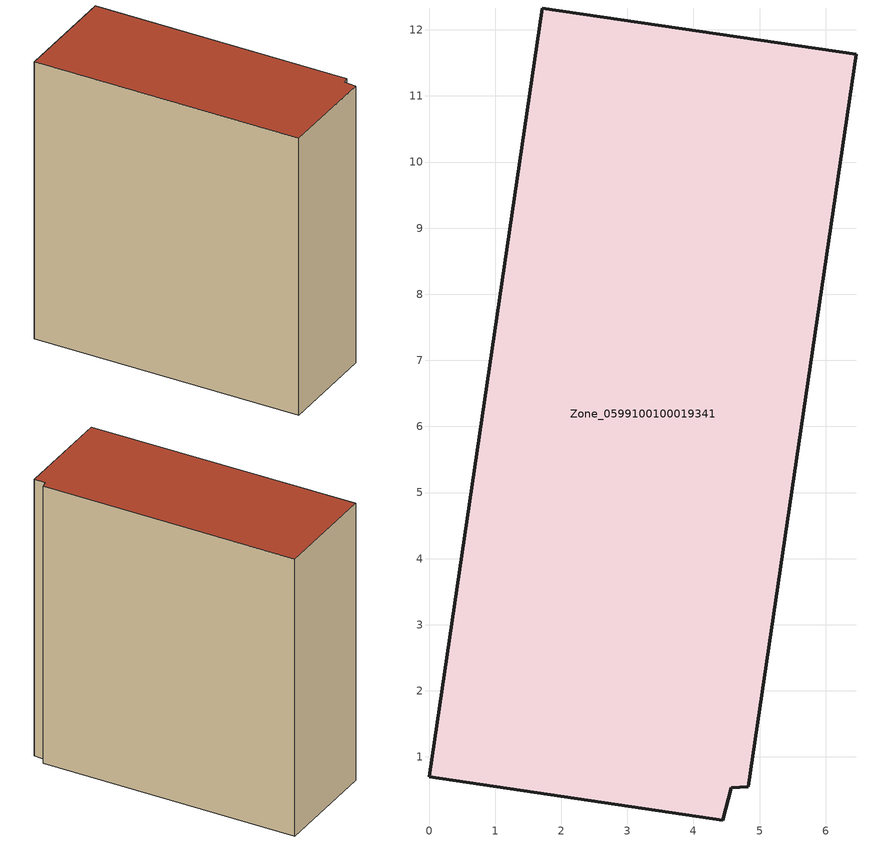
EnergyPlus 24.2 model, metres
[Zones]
Zone_0599100100019341
 floor ground (C_G): 4.83,0.55 4.57,0.54 4.44,0.05 0,0.7 1.71,12.33 6.47,11.63 z0
 wall outside (C_F): 6.47,11.63 1.71,12.33 0,0.7 4.44,0.05 4.57,0.54 4.83,0.55 6.47,11.63 z0:12.53
 roof outside (C_R): 4.57,0.54 4.83,0.55 6.47,11.63 1.71,12.33 0,0.7 4.44,0.05 z12.53
[BUILDING]
Pand.0599100100019341: North Axis=0; Terrain=City; Loads Convergence Tolerance Value=0.04; Temperature Convergence Tolerance Value=0.4; Solar Distribution=FullExterior; Maximum Number of Warmup Days=25; Minimum Number of Warmup Days=1
[Site:Location]
Rotterdam.The.Hague.AP_ZH_NLD Design_Conditions: Latitude=51.96; Longitude=4.45; Time Zone=1; Elevation=-4.5
[SITE:GROUNDTEMPERATURE:BUILDINGSURFACE]
18, 18, 18, 18, 18, 18, 18, 18, 18, 18, 18, 18
[MATERIAL] Thermal Absorptance=0.9; Solar Absorptance=0.7; Visible Absorptance=0.7
Name | Roughness | Thickness | Conductivity | Density | Specific Heat
G.TI.2015-2018 | MediumSmooth | 0.15 | 0.0428571 | 540 | 1210
F.TI.2015-2018 | Rough | 0.3 | 0.0666667 | 1920 | 840
R.TI.2015-2018 | MediumRough | 0.2 | 0.0333333 | 1500 | 1000
[CONSTRUCTION]
C_G: G.TI.2015-2018
C_F: F.TI.2015-2018
C_R: R.TI.2015-2018
[ZONE]
Zone_0599100100019341: Type=1; Multiplier=1; Ceiling Height=Autocalculate; Volume=Autocalculate; Floor Area=autocalculate; Part of Total Floor Area=Yes
[ZONEINFILTRATION:DESIGNFLOWRATE]
Infil_Zone_0599100100019341: Zone or ZoneList or Space or SpaceList=Zone_0599100100019341; Schedule=AlwaysOn; Design Flow Rate Calculation Method=Flow/Area; Flow Rate per Floor Area=0.0015; Constant Term Coefficient=1; Temperature Term Coefficient=0; Velocity Term Coefficient=0; Velocity Squared Term Coefficient=0
[HVACTEMPLATE:ZONE:IDEALLOADSAIRSYSTEM]
Zone_0599100100019341: Maximum Heating Supply Air Temperature=50; Minimum Cooling Supply Air Temperature=13; Maximum Heating Supply Air Humidity Ratio=0.0156; Minimum Cooling Supply Air Humidity Ratio=0.0077; Heating Limit=NoLimit; Cooling Limit=NoLimit; Dehumidification Control Type=ConstantSensibleHeatRatio; Cooling Sensible Heat Ratio=0.7; Dehumidification Setpoint=60; Humidification Control Type=None; Humidification Setpoint=30; Outdoor Air Method=None; Outdoor Air Flow Rate per Person=0.00944; Outdoor Air Flow Rate per Zone Floor Area=0; Outdoor Air Flow Rate per Zone=0; Demand Controlled Ventilation Type=None; Outdoor Air Economizer Type=NoEconomizer; Heat Recovery Type=None; Sensible Heat Recovery Effectiveness=0.7; Latent Heat Recovery Effectiveness=0.65
[ZONECONTROL:THERMOSTAT]
ThermostatControl_Zone_0599100100019341: Zone or ZoneList=Zone_0599100100019341; Control Type Schedule=DualSetpointControlType; Control 1=Thermostat_Zone_0599100100019341; Temperature Difference Between Cutout And Setpoint=0
[THERMOSTATSETPOINT:DUALSETPOINT]
Thermostat_Zone_0599100100019341: Heating Setpoint Temperature Schedule=HeatingSetpoint_Zone_0599100100019341; Cooling Setpoint Temperature Schedule=CoolingSetpoint_Zone_0599100100019341
[SCHEDULE:COMPACT]
HeatingSetpoint_Zone_0599100100019341: Through: 12/31, For: AllDays, Until: 24:00, 21
CoolingSetpoint_Zone_0599100100019341: Through: 12/31, For: AllDays, Until: 24:00, 24
DualSetpointControlType: Through: 12/31, For: AllDays, Until: 24:00, 4
AlwaysOn: Through: 12/31, For: AllDays, Until: 24:00, 1
